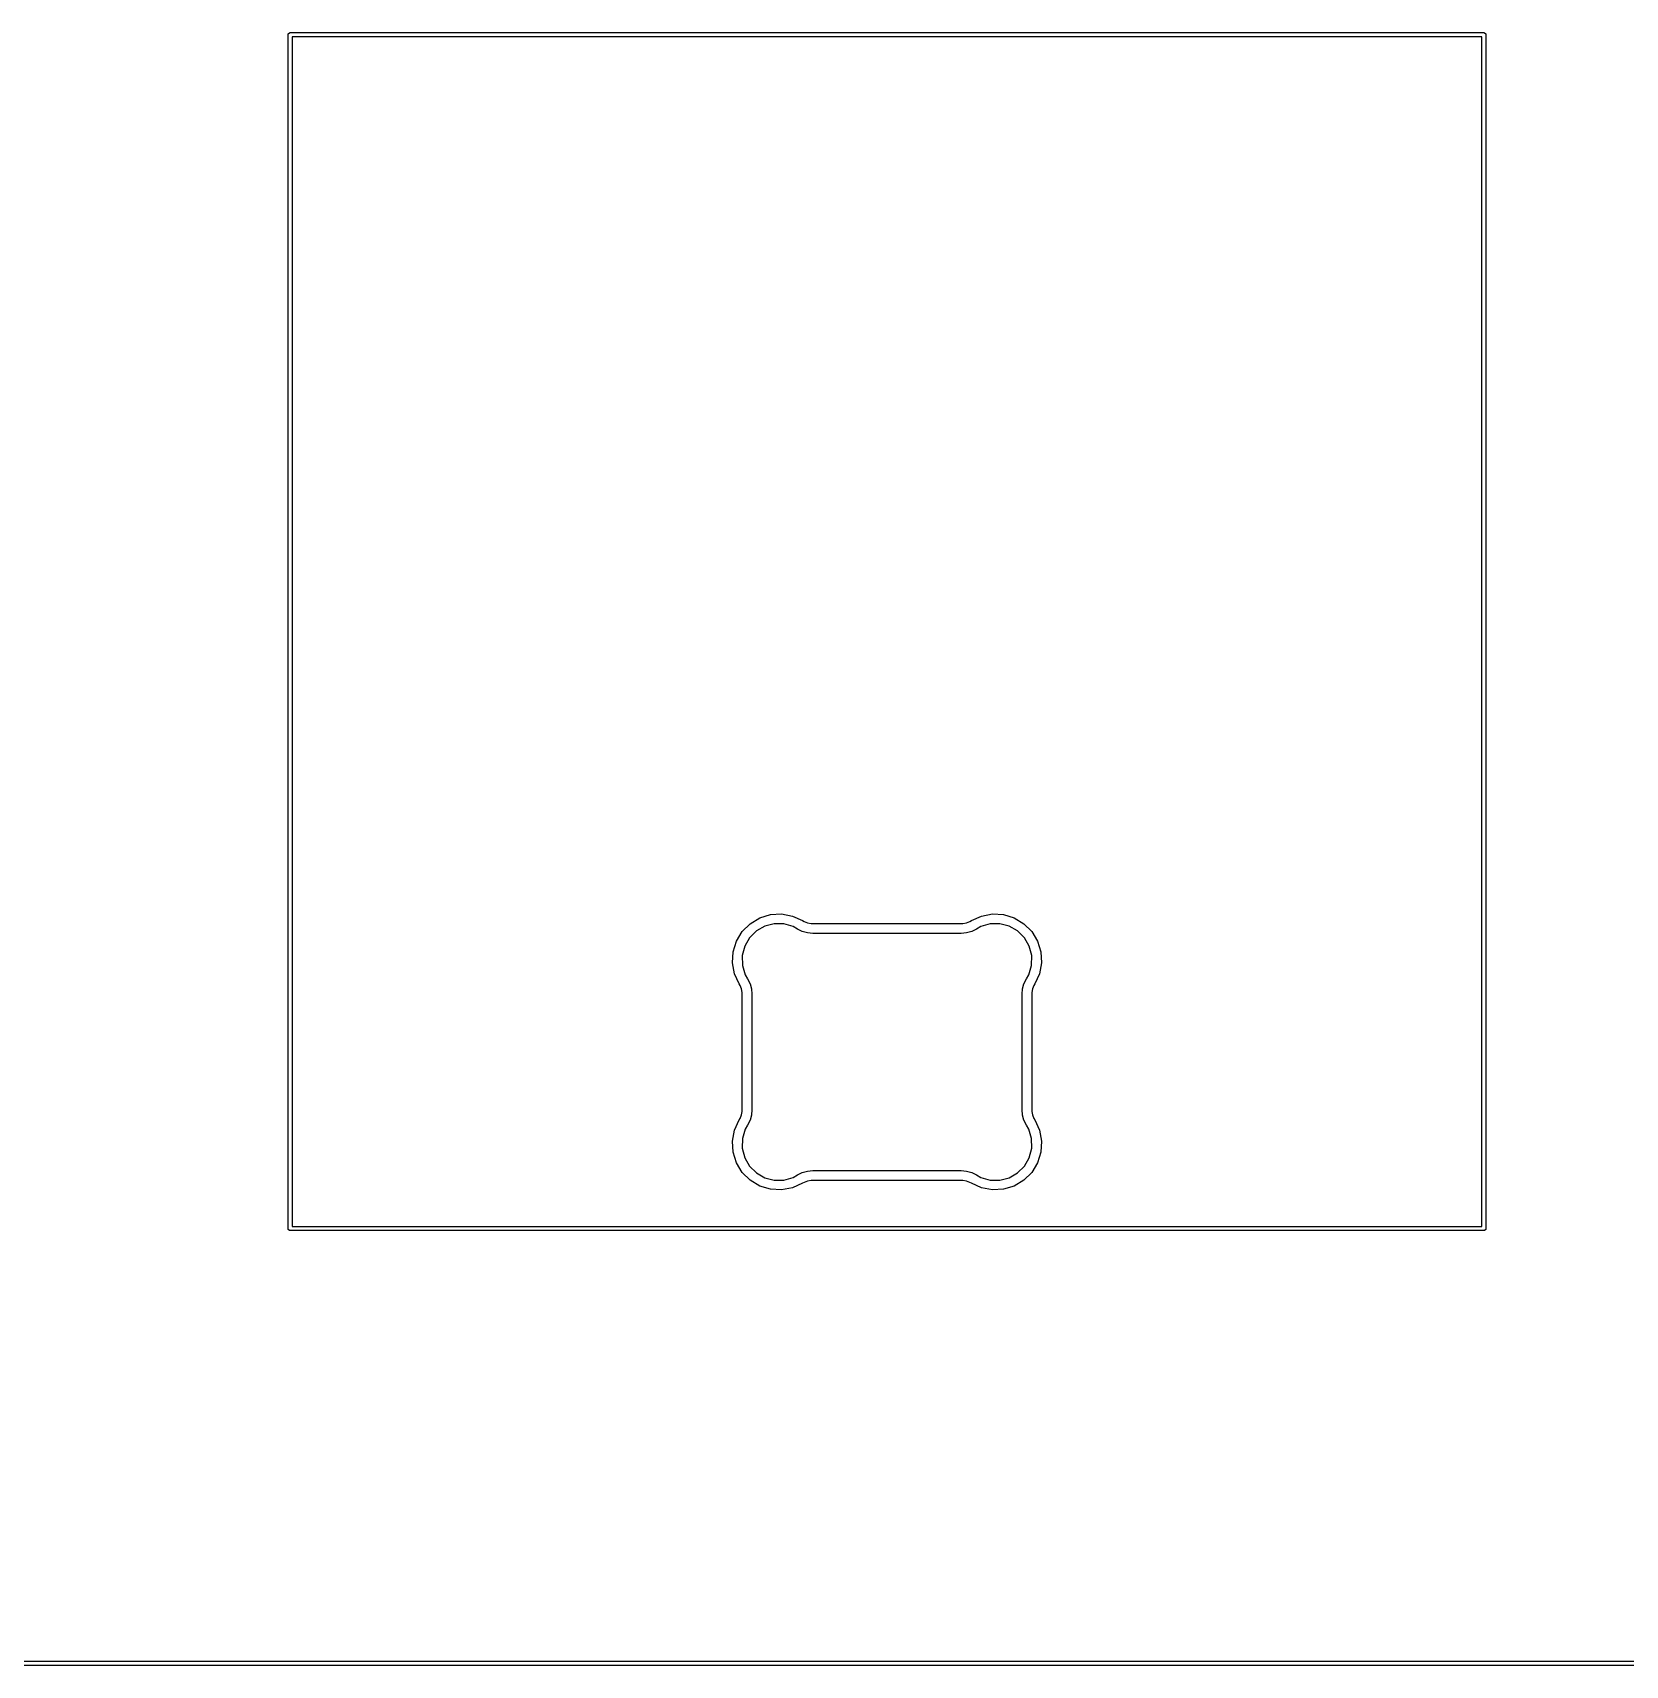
# Model space of a CAD drawing. Header units: millimetres. Extents: x 53 to 494, y -224 to -59.
# Drawn here: x 83.08 to 102.43, y -224.06 to -204.23 of the extents above; entities that cross this region are included whole.
import ezdxf

# ---------------------------------------------------------------- set-up
doc = ezdxf.new("R2010")
doc.units = ezdxf.units.MM
for name, color, linetype, true_color in [('Edge.Cuts', 254, 'CONTINUOUS', 0xd0d2cd), ('F.Courtyard', 6, 'CONTINUOUS', 0xff26e2), ('User.Eco2', 31, 'CONTINUOUS', 0xd8c852)]:
    doc.layers.add(name, color=color, linetype=linetype, true_color=true_color)

msp = doc.modelspace()

# ---------------------------------------------------------------- linework, layer by layer
at = {"layer": 'Edge.Cuts', "linetype": 'CONTINUOUS'}
for p, q in [((86.188703, -204.250433), (86.202233, -204.236903)), ((86.202233, -204.236903), (86.2118, -204.235)), ((86.2118, -204.235), (100.7118, -204.235)), ((100.7118, -204.235), (100.721367, -204.236903)), ((100.721367, -204.236903), (100.734897, -204.250433)), ((86.1868, -204.26), (86.188703, -204.250433)), ((86.1868, -218.76), (86.1868, -204.26)), ((86.2368, -204.285), (86.2368, -218.735)), ((100.6868, -204.285), (86.2368, -204.285)), ((100.6868, -218.735), (100.6868, -204.285)), ((100.734897, -204.250433), (100.7368, -204.26)), ((100.7368, -204.26), (100.7368, -218.76)), ((91.915409, -214.986909), (92.044774, -214.946819)), ((92.044774, -214.946819), (92.179981, -214.938958)), ((92.179981, -214.938958), (92.31312, -214.963787)), ((94.61048, -214.963787), (94.743619, -214.938959)), ((94.743619, -214.938959), (94.878826, -214.94682)), ((94.878826, -214.94682), (95.008191, -214.98691)), ((91.633709, -215.268609), (91.703684, -215.152651)), ((91.703684, -215.152651), (91.799451, -215.056884)), ((91.875336, -215.145095), (91.791895, -215.228536)), ((91.799451, -215.056884), (91.915409, -214.986909)), ((91.977818, -215.086593), (91.875336, -215.145095)), ((92.092094, -215.057167), (91.977818, -215.086593)), ((92.210085, -215.058897), (92.092094, -215.057167)), ((92.323449, -215.09166), (92.210085, -215.058897)), ((92.31312, -214.963787), (92.436403, -215.019852)), ((92.373882, -215.122277), (92.323449, -215.09166)), ((92.373884, -215.122279), (92.373882, -215.122277)), ((92.432826, -215.15124), (92.373884, -215.122279)), ((92.496049, -215.16901), (92.432826, -215.15124)), ((92.436403, -215.019852), (92.436406, -215.019853)), ((92.436406, -215.019853), (92.455158, -215.031327)), ((92.455158, -215.031327), (92.496225, -215.047036)), ((92.496225, -215.047036), (92.539462, -215.055023)), ((92.539462, -215.055023), (92.561446, -215.055)), ((92.561446, -215.055), (92.561447, -215.055)), ((92.561447, -215.055), (93.4618, -215.055)), ((93.4618, -215.055), (94.362153, -215.055)), ((94.362153, -215.055), (94.362154, -215.055)), ((94.362154, -215.055), (94.362155, -215.055)), ((94.362155, -215.055), (94.384139, -215.055024)), ((94.384139, -215.055024), (94.427375, -215.047037)), ((94.427375, -215.047037), (94.468441, -215.031328)), ((94.490774, -215.15124), (94.427551, -215.169011)), ((94.468441, -215.031328), (94.487193, -215.019854)), ((94.487193, -215.019854), (94.487194, -215.019853)), ((94.487194, -215.019853), (94.487195, -215.019853)), ((94.487195, -215.019853), (94.61048, -214.963787)), ((94.549717, -215.122278), (94.490774, -215.15124)), ((94.600151, -215.091661), (94.549717, -215.122277)), ((94.549717, -215.122277), (94.549717, -215.122278)), ((94.713515, -215.058898), (94.600151, -215.091661)), ((94.831506, -215.057168), (94.713515, -215.058898)), ((94.945782, -215.086594), (94.831506, -215.057168)), ((95.048263, -215.145096), (94.945782, -215.086594)), ((95.008191, -214.98691), (95.124148, -215.056885)), ((95.131704, -215.228537), (95.048263, -215.145096)), ((95.124148, -215.056885), (95.219915, -215.152652)), ((95.219915, -215.152652), (95.28989, -215.268609)), ((91.593619, -215.397974), (91.633709, -215.268609)), ((91.733393, -215.331018), (91.703967, -215.445294)), ((91.791895, -215.228536), (91.733393, -215.331018)), ((92.561446, -215.174999), (92.496049, -215.16901)), ((92.561447, -215.175), (92.561446, -215.174999)), ((92.561448, -215.175), (92.561447, -215.175)), ((93.4618, -215.175), (92.561448, -215.175)), ((94.362151, -215.175), (93.4618, -215.175)), ((94.362153, -215.175), (94.362151, -215.175)), ((94.362154, -215.174999), (94.362153, -215.175)), ((94.427551, -215.169011), (94.362154, -215.174999)), ((95.190206, -215.331018), (95.131704, -215.228537)), ((95.219632, -215.445294), (95.190206, -215.331018)), ((95.28989, -215.268609), (95.32998, -215.397974)), ((91.585758, -215.533181), (91.593619, -215.397974)), ((91.610587, -215.66632), (91.585758, -215.533181)), ((91.703967, -215.445294), (91.705697, -215.563285)), ((95.217902, -215.563285), (95.219632, -215.445294)), ((95.337841, -215.533181), (95.313013, -215.66632)), ((95.32998, -215.397974), (95.337841, -215.533181)), ((91.666652, -215.789603), (91.610587, -215.66632)), ((91.705697, -215.563285), (91.73846, -215.676649)), ((91.73846, -215.676649), (91.769077, -215.727082)), ((91.769077, -215.727082), (91.769079, -215.727084)), ((91.769079, -215.727084), (91.79804, -215.786026)), ((95.125553, -215.786017), (95.154519, -215.727089)), ((95.154519, -215.727089), (95.154521, -215.727085)), ((95.154521, -215.727085), (95.154526, -215.727075)), ((95.154526, -215.727075), (95.15453, -215.727069)), ((95.15453, -215.727069), (95.154531, -215.727067)), ((95.154531, -215.727067), (95.185139, -215.676649)), ((95.185139, -215.676649), (95.217902, -215.563285)), ((95.313013, -215.66632), (95.256947, -215.789605)), ((91.666653, -215.789606), (91.666652, -215.789603)), ((91.678127, -215.808358), (91.666653, -215.789606)), ((91.693836, -215.849425), (91.678127, -215.808358)), ((91.701823, -215.892662), (91.693836, -215.849425)), ((91.701799, -216.615), (91.7018, -215.914647)), ((91.7018, -215.914646), (91.701823, -215.892662)), ((91.7018, -215.914647), (91.7018, -215.914646)), ((91.79804, -215.786026), (91.81581, -215.849249)), ((91.81581, -215.849249), (91.821799, -215.914646)), ((91.821799, -215.914646), (91.8218, -215.914647)), ((91.8218, -215.914647), (91.821799, -216.615)), ((95.1018, -215.914647), (95.101803, -215.914631)), ((95.101801, -216.615), (95.1018, -215.914647)), ((95.101803, -215.914631), (95.107778, -215.849252)), ((95.107778, -215.849252), (95.125553, -215.786017)), ((95.229753, -215.849422), (95.221772, -215.89265)), ((95.221772, -215.89265), (95.2218, -215.914629)), ((95.2218, -215.914629), (95.221797, -215.914635)), ((95.221797, -215.914635), (95.2218, -215.914647)), ((95.2218, -215.914647), (95.221801, -216.615)), ((95.245463, -215.808366), (95.229753, -215.849422)), ((95.256938, -215.789621), (95.245463, -215.808366)), ((95.25694, -215.78961), (95.256938, -215.789621)), ((95.256947, -215.789605), (95.25694, -215.78961)), ((91.7018, -217.315353), (91.701799, -216.615)), ((91.821799, -216.615), (91.821799, -217.315351)), ((95.1018, -217.31535), (95.101801, -216.615)), ((95.221801, -216.615), (95.2218, -217.315353)), ((91.7018, -217.315354), (91.7018, -217.315353)), ((91.701823, -217.337338), (91.7018, -217.315354)), ((91.8218, -217.315352), (91.81581, -217.380751)), ((91.821799, -217.315351), (91.8218, -217.315352)), ((95.1018, -217.315351), (95.1018, -217.31535)), ((95.107789, -217.380751), (95.1018, -217.315351)), ((95.2218, -217.315355), (95.221776, -217.337339)), ((95.2218, -217.315353), (95.221799, -217.315354)), ((95.221799, -217.315354), (95.2218, -217.315355)), ((91.610587, -217.56368), (91.666653, -217.440395)), ((91.666653, -217.440394), (91.678127, -217.421642)), ((91.666653, -217.440395), (91.666653, -217.440394)), ((91.678127, -217.421642), (91.693836, -217.380575)), ((91.693836, -217.380575), (91.701823, -217.337338)), ((91.769077, -217.502917), (91.738461, -217.553351)), ((91.769079, -217.502916), (91.769077, -217.502917)), ((91.79804, -217.443974), (91.769079, -217.502916)), ((91.81581, -217.380751), (91.79804, -217.443974)), ((95.12556, -217.443974), (95.107789, -217.380751)), ((95.15452, -217.502913), (95.12556, -217.443974)), ((95.154521, -217.502916), (95.15452, -217.502913)), ((95.18514, -217.553351), (95.154521, -217.502916)), ((95.221776, -217.337339), (95.229763, -217.380575)), ((95.229763, -217.380575), (95.245472, -217.421641)), ((95.245472, -217.421641), (95.256946, -217.440393)), ((95.256946, -217.440393), (95.256947, -217.440394)), ((95.256947, -217.440394), (95.313014, -217.56368)), ((91.585759, -217.696819), (91.610587, -217.56368)), ((91.59362, -217.832026), (91.585759, -217.696819)), ((91.705698, -217.666715), (91.703968, -217.784706)), ((91.738461, -217.553351), (91.705698, -217.666715)), ((95.217904, -217.666716), (95.18514, -217.553351)), ((95.219634, -217.784707), (95.217904, -217.666716)), ((95.313014, -217.56368), (95.337843, -217.696819)), ((95.337843, -217.696819), (95.329983, -217.832026)), ((91.63371, -217.961391), (91.59362, -217.832026)), ((91.703968, -217.784706), (91.733394, -217.898982)), ((91.733394, -217.898982), (91.791896, -218.001463)), ((95.131707, -218.001465), (95.190208, -217.898983)), ((95.190208, -217.898983), (95.219634, -217.784707)), ((95.329983, -217.832026), (95.289892, -217.961392)), ((91.703685, -218.077348), (91.63371, -217.961391)), ((91.799452, -218.173115), (91.703685, -218.077348)), ((91.791896, -218.001463), (91.875337, -218.084904)), ((91.875337, -218.084904), (91.977818, -218.143406)), ((92.323449, -218.138339), (92.373882, -218.107722)), ((92.373882, -218.107722), (92.373884, -218.107721)), ((92.373884, -218.107721), (92.432826, -218.07876)), ((92.432826, -218.07876), (92.496049, -218.06099)), ((92.496049, -218.06099), (92.561446, -218.055)), ((92.561446, -218.055), (92.561447, -218.055)), ((92.561447, -218.055), (93.4618, -218.055)), ((93.4618, -218.055), (94.362153, -218.055)), ((94.362153, -218.055), (94.362154, -218.055)), ((94.362154, -218.055), (94.427552, -218.060991)), ((94.427552, -218.060991), (94.490773, -218.078761)), ((94.490773, -218.078761), (94.549714, -218.10772)), ((94.549714, -218.10772), (94.549716, -218.107721)), ((94.549716, -218.107721), (94.600151, -218.13834)), ((94.945783, -218.143408), (95.048265, -218.084907)), ((95.048265, -218.084907), (95.131707, -218.001465)), ((95.219917, -218.07735), (95.12415, -218.173117)), ((95.289892, -217.961392), (95.219917, -218.07735)), ((91.915409, -218.24309), (91.799452, -218.173115)), ((92.044774, -218.28318), (91.915409, -218.24309)), ((91.977818, -218.143406), (92.092094, -218.172832)), ((92.179981, -218.291041), (92.044774, -218.28318)), ((92.092094, -218.172832), (92.210085, -218.171102)), ((92.31312, -218.266213), (92.179981, -218.291041)), ((92.210085, -218.171102), (92.323449, -218.138339)), ((92.436403, -218.210147), (92.31312, -218.266213)), ((92.436406, -218.210147), (92.436403, -218.210147)), ((92.455158, -218.198673), (92.436406, -218.210147)), ((92.496225, -218.182964), (92.455158, -218.198673)), ((92.539462, -218.174977), (92.496225, -218.182964)), ((92.561446, -218.175), (92.539462, -218.174977)), ((92.561447, -218.175), (92.561446, -218.174999)), ((92.561446, -218.174999), (92.561446, -218.175)), ((93.4618, -218.175), (92.561447, -218.175)), ((94.362152, -218.175), (93.4618, -218.175)), ((94.362153, -218.175), (94.362152, -218.175)), ((94.384137, -218.174977), (94.362153, -218.174999)), ((94.362153, -218.174999), (94.362153, -218.175)), ((94.427375, -218.182965), (94.384137, -218.174977)), ((94.468442, -218.198674), (94.427375, -218.182965)), ((94.487193, -218.210146), (94.468442, -218.198674)), ((94.487194, -218.210147), (94.487193, -218.210146)), ((94.61048, -218.266214), (94.487194, -218.210147)), ((94.600151, -218.13834), (94.713516, -218.171104)), ((94.743619, -218.291043), (94.61048, -218.266214)), ((94.713516, -218.171104), (94.831507, -218.172834)), ((94.878826, -218.283183), (94.743619, -218.291043)), ((94.831507, -218.172834), (94.945783, -218.143408)), ((95.008192, -218.243092), (94.878826, -218.283183)), ((95.12415, -218.173117), (95.008192, -218.243092)), ((86.188703, -218.769567), (86.1868, -218.76)), ((86.202233, -218.783097), (86.188703, -218.769567)), ((86.2118, -218.785), (86.202233, -218.783097)), ((100.7118, -218.785), (86.2118, -218.785)), ((86.2368, -218.735), (100.6868, -218.735)), ((100.721367, -218.783097), (100.7118, -218.785)), ((100.734897, -218.769567), (100.721367, -218.783097)), ((100.7368, -218.76), (100.734897, -218.769567)), ((493.5, -224.065), (53.5, -224.065)), ((53.525, -224.015), (493.475, -224.015))]:
    msp.add_line(p, q, dxfattribs=at)
at = {"layer": 'F.Courtyard', "linetype": 'CONTINUOUS'}
for p, q in [((86.188703, -204.250433), (86.202233, -204.236903)), ((86.202233, -204.236903), (86.2118, -204.235)), ((86.2118, -204.235), (100.7118, -204.235)), ((100.7118, -204.235), (100.721367, -204.236903)), ((100.721367, -204.236903), (100.734897, -204.250433)), ((86.1868, -204.26), (86.188703, -204.250433)), ((86.1868, -218.76), (86.1868, -204.26)), ((86.2368, -204.285), (86.2368, -218.735)), ((100.6868, -204.285), (86.2368, -204.285)), ((100.6868, -218.735), (100.6868, -204.285)), ((100.734897, -204.250433), (100.7368, -204.26)), ((100.7368, -204.26), (100.7368, -218.76)), ((91.915409, -214.986909), (92.044774, -214.946819)), ((92.044774, -214.946819), (92.179981, -214.938958)), ((92.179981, -214.938958), (92.31312, -214.963787)), ((94.61048, -214.963787), (94.743619, -214.938959)), ((94.743619, -214.938959), (94.878826, -214.94682)), ((94.878826, -214.94682), (95.008191, -214.98691)), ((91.633709, -215.268609), (91.703684, -215.152651)), ((91.703684, -215.152651), (91.799451, -215.056884)), ((91.875336, -215.145095), (91.791895, -215.228536)), ((91.799451, -215.056884), (91.915409, -214.986909)), ((91.977818, -215.086593), (91.875336, -215.145095)), ((92.092094, -215.057167), (91.977818, -215.086593)), ((92.210085, -215.058897), (92.092094, -215.057167)), ((92.323449, -215.09166), (92.210085, -215.058897)), ((92.31312, -214.963787), (92.436403, -215.019852)), ((92.373882, -215.122277), (92.323449, -215.09166)), ((92.373884, -215.122279), (92.373882, -215.122277)), ((92.432826, -215.15124), (92.373884, -215.122279)), ((92.496049, -215.16901), (92.432826, -215.15124)), ((92.436403, -215.019852), (92.436406, -215.019853)), ((92.436406, -215.019853), (92.455158, -215.031327)), ((92.455158, -215.031327), (92.496225, -215.047036)), ((92.496225, -215.047036), (92.539462, -215.055023)), ((92.539462, -215.055023), (92.561446, -215.055)), ((92.561446, -215.055), (92.561447, -215.055)), ((92.561447, -215.055), (93.4618, -215.055)), ((93.4618, -215.055), (94.362153, -215.055)), ((94.362153, -215.055), (94.362154, -215.055)), ((94.362154, -215.055), (94.362155, -215.055)), ((94.362155, -215.055), (94.384139, -215.055024)), ((94.384139, -215.055024), (94.427375, -215.047037)), ((94.427375, -215.047037), (94.468441, -215.031328)), ((94.490774, -215.15124), (94.427551, -215.169011)), ((94.468441, -215.031328), (94.487193, -215.019854)), ((94.487193, -215.019854), (94.487194, -215.019853)), ((94.487194, -215.019853), (94.487195, -215.019853)), ((94.487195, -215.019853), (94.61048, -214.963787)), ((94.549717, -215.122278), (94.490774, -215.15124)), ((94.600151, -215.091661), (94.549717, -215.122277)), ((94.549717, -215.122277), (94.549717, -215.122278)), ((94.713515, -215.058898), (94.600151, -215.091661)), ((94.831506, -215.057168), (94.713515, -215.058898)), ((94.945782, -215.086594), (94.831506, -215.057168)), ((95.048263, -215.145096), (94.945782, -215.086594)), ((95.008191, -214.98691), (95.124148, -215.056885)), ((95.131704, -215.228537), (95.048263, -215.145096)), ((95.124148, -215.056885), (95.219915, -215.152652)), ((95.219915, -215.152652), (95.28989, -215.268609)), ((91.593619, -215.397974), (91.633709, -215.268609)), ((91.733393, -215.331018), (91.703967, -215.445294)), ((91.791895, -215.228536), (91.733393, -215.331018)), ((92.561446, -215.174999), (92.496049, -215.16901)), ((92.561447, -215.175), (92.561446, -215.174999)), ((92.561448, -215.175), (92.561447, -215.175)), ((93.4618, -215.175), (92.561448, -215.175)), ((94.362151, -215.175), (93.4618, -215.175)), ((94.362153, -215.175), (94.362151, -215.175)), ((94.362154, -215.174999), (94.362153, -215.175)), ((94.427551, -215.169011), (94.362154, -215.174999)), ((95.190206, -215.331018), (95.131704, -215.228537)), ((95.219632, -215.445294), (95.190206, -215.331018)), ((95.28989, -215.268609), (95.32998, -215.397974)), ((91.585758, -215.533181), (91.593619, -215.397974)), ((91.610587, -215.66632), (91.585758, -215.533181)), ((91.703967, -215.445294), (91.705697, -215.563285)), ((95.217902, -215.563285), (95.219632, -215.445294)), ((95.337841, -215.533181), (95.313013, -215.66632)), ((95.32998, -215.397974), (95.337841, -215.533181)), ((91.666652, -215.789603), (91.610587, -215.66632)), ((91.705697, -215.563285), (91.73846, -215.676649)), ((91.73846, -215.676649), (91.769077, -215.727082)), ((91.769077, -215.727082), (91.769079, -215.727084)), ((91.769079, -215.727084), (91.79804, -215.786026)), ((95.125553, -215.786017), (95.154519, -215.727089)), ((95.154519, -215.727089), (95.154521, -215.727085)), ((95.154521, -215.727085), (95.154526, -215.727075)), ((95.154526, -215.727075), (95.15453, -215.727069)), ((95.15453, -215.727069), (95.154531, -215.727067)), ((95.154531, -215.727067), (95.185139, -215.676649)), ((95.185139, -215.676649), (95.217902, -215.563285)), ((95.313013, -215.66632), (95.256947, -215.789605)), ((91.666653, -215.789606), (91.666652, -215.789603)), ((91.678127, -215.808358), (91.666653, -215.789606)), ((91.693836, -215.849425), (91.678127, -215.808358)), ((91.701823, -215.892662), (91.693836, -215.849425)), ((91.701799, -216.615), (91.7018, -215.914647)), ((91.7018, -215.914646), (91.701823, -215.892662)), ((91.7018, -215.914647), (91.7018, -215.914646)), ((91.79804, -215.786026), (91.81581, -215.849249)), ((91.81581, -215.849249), (91.821799, -215.914646)), ((91.821799, -215.914646), (91.8218, -215.914647)), ((91.8218, -215.914647), (91.821799, -216.615)), ((95.1018, -215.914647), (95.101803, -215.914631)), ((95.101801, -216.615), (95.1018, -215.914647)), ((95.101803, -215.914631), (95.107778, -215.849252)), ((95.107778, -215.849252), (95.125553, -215.786017)), ((95.229753, -215.849422), (95.221772, -215.89265)), ((95.221772, -215.89265), (95.2218, -215.914629)), ((95.2218, -215.914629), (95.221797, -215.914635)), ((95.221797, -215.914635), (95.2218, -215.914647)), ((95.2218, -215.914647), (95.221801, -216.615)), ((95.245463, -215.808366), (95.229753, -215.849422)), ((95.256938, -215.789621), (95.245463, -215.808366)), ((95.25694, -215.78961), (95.256938, -215.789621)), ((95.256947, -215.789605), (95.25694, -215.78961)), ((91.7018, -217.315353), (91.701799, -216.615)), ((91.821799, -216.615), (91.821799, -217.315351)), ((95.1018, -217.31535), (95.101801, -216.615)), ((95.221801, -216.615), (95.2218, -217.315353)), ((91.7018, -217.315354), (91.7018, -217.315353)), ((91.701823, -217.337338), (91.7018, -217.315354)), ((91.8218, -217.315352), (91.81581, -217.380751)), ((91.821799, -217.315351), (91.8218, -217.315352)), ((95.1018, -217.315351), (95.1018, -217.31535)), ((95.107789, -217.380751), (95.1018, -217.315351)), ((95.2218, -217.315355), (95.221776, -217.337339)), ((95.2218, -217.315353), (95.221799, -217.315354)), ((95.221799, -217.315354), (95.2218, -217.315355)), ((91.610587, -217.56368), (91.666653, -217.440395)), ((91.666653, -217.440394), (91.678127, -217.421642)), ((91.666653, -217.440395), (91.666653, -217.440394)), ((91.678127, -217.421642), (91.693836, -217.380575)), ((91.693836, -217.380575), (91.701823, -217.337338)), ((91.769077, -217.502917), (91.738461, -217.553351)), ((91.769079, -217.502916), (91.769077, -217.502917)), ((91.79804, -217.443974), (91.769079, -217.502916)), ((91.81581, -217.380751), (91.79804, -217.443974)), ((95.12556, -217.443974), (95.107789, -217.380751)), ((95.15452, -217.502913), (95.12556, -217.443974)), ((95.154521, -217.502916), (95.15452, -217.502913)), ((95.18514, -217.553351), (95.154521, -217.502916)), ((95.221776, -217.337339), (95.229763, -217.380575)), ((95.229763, -217.380575), (95.245472, -217.421641)), ((95.245472, -217.421641), (95.256946, -217.440393)), ((95.256946, -217.440393), (95.256947, -217.440394)), ((95.256947, -217.440394), (95.313014, -217.56368)), ((91.585759, -217.696819), (91.610587, -217.56368)), ((91.59362, -217.832026), (91.585759, -217.696819)), ((91.705698, -217.666715), (91.703968, -217.784706)), ((91.738461, -217.553351), (91.705698, -217.666715)), ((95.217904, -217.666716), (95.18514, -217.553351)), ((95.219634, -217.784707), (95.217904, -217.666716)), ((95.313014, -217.56368), (95.337843, -217.696819)), ((95.337843, -217.696819), (95.329983, -217.832026)), ((91.63371, -217.961391), (91.59362, -217.832026)), ((91.703968, -217.784706), (91.733394, -217.898982)), ((91.733394, -217.898982), (91.791896, -218.001463)), ((95.131707, -218.001465), (95.190208, -217.898983)), ((95.190208, -217.898983), (95.219634, -217.784707)), ((95.329983, -217.832026), (95.289892, -217.961392)), ((91.703685, -218.077348), (91.63371, -217.961391)), ((91.799452, -218.173115), (91.703685, -218.077348)), ((91.791896, -218.001463), (91.875337, -218.084904)), ((91.875337, -218.084904), (91.977818, -218.143406)), ((92.323449, -218.138339), (92.373882, -218.107722)), ((92.373882, -218.107722), (92.373884, -218.107721)), ((92.373884, -218.107721), (92.432826, -218.07876)), ((92.432826, -218.07876), (92.496049, -218.06099)), ((92.496049, -218.06099), (92.561446, -218.055)), ((92.561446, -218.055), (92.561447, -218.055)), ((92.561447, -218.055), (93.4618, -218.055)), ((93.4618, -218.055), (94.362153, -218.055)), ((94.362153, -218.055), (94.362154, -218.055)), ((94.362154, -218.055), (94.427552, -218.060991)), ((94.427552, -218.060991), (94.490773, -218.078761)), ((94.490773, -218.078761), (94.549714, -218.10772)), ((94.549714, -218.10772), (94.549716, -218.107721)), ((94.549716, -218.107721), (94.600151, -218.13834)), ((94.945783, -218.143408), (95.048265, -218.084907)), ((95.048265, -218.084907), (95.131707, -218.001465)), ((95.219917, -218.07735), (95.12415, -218.173117)), ((95.289892, -217.961392), (95.219917, -218.07735)), ((91.915409, -218.24309), (91.799452, -218.173115)), ((92.044774, -218.28318), (91.915409, -218.24309)), ((91.977818, -218.143406), (92.092094, -218.172832)), ((92.179981, -218.291041), (92.044774, -218.28318)), ((92.092094, -218.172832), (92.210085, -218.171102)), ((92.31312, -218.266213), (92.179981, -218.291041)), ((92.210085, -218.171102), (92.323449, -218.138339)), ((92.436403, -218.210147), (92.31312, -218.266213)), ((92.436406, -218.210147), (92.436403, -218.210147)), ((92.455158, -218.198673), (92.436406, -218.210147)), ((92.496225, -218.182964), (92.455158, -218.198673)), ((92.539462, -218.174977), (92.496225, -218.182964)), ((92.561446, -218.175), (92.539462, -218.174977)), ((92.561447, -218.175), (92.561446, -218.174999)), ((92.561446, -218.174999), (92.561446, -218.175)), ((93.4618, -218.175), (92.561447, -218.175)), ((94.362152, -218.175), (93.4618, -218.175)), ((94.362153, -218.175), (94.362152, -218.175)), ((94.384137, -218.174977), (94.362153, -218.174999)), ((94.362153, -218.174999), (94.362153, -218.175)), ((94.427375, -218.182965), (94.384137, -218.174977)), ((94.468442, -218.198674), (94.427375, -218.182965)), ((94.487193, -218.210146), (94.468442, -218.198674)), ((94.487194, -218.210147), (94.487193, -218.210146)), ((94.61048, -218.266214), (94.487194, -218.210147)), ((94.600151, -218.13834), (94.713516, -218.171104)), ((94.743619, -218.291043), (94.61048, -218.266214)), ((94.713516, -218.171104), (94.831507, -218.172834)), ((94.878826, -218.283183), (94.743619, -218.291043)), ((94.831507, -218.172834), (94.945783, -218.143408)), ((95.008192, -218.243092), (94.878826, -218.283183)), ((95.12415, -218.173117), (95.008192, -218.243092)), ((86.188703, -218.769567), (86.1868, -218.76)), ((86.202233, -218.783097), (86.188703, -218.769567)), ((86.2118, -218.785), (86.202233, -218.783097)), ((100.7118, -218.785), (86.2118, -218.785)), ((86.2368, -218.735), (100.6868, -218.735)), ((100.721367, -218.783097), (100.7118, -218.785)), ((100.734897, -218.769567), (100.721367, -218.783097)), ((100.7368, -218.76), (100.734897, -218.769567)), ((493.5, -224.065), (53.5, -224.065)), ((53.525, -224.015), (493.475, -224.015))]:
    msp.add_line(p, q, dxfattribs=at)
at = {"layer": 'User.Eco2', "linetype": 'CONTINUOUS'}
for p, q in [((86.188703, -204.250433), (86.202233, -204.236903)), ((86.202233, -204.236903), (86.2118, -204.235)), ((86.2118, -204.235), (100.7118, -204.235)), ((100.7118, -204.235), (100.721367, -204.236903)), ((100.721367, -204.236903), (100.734897, -204.250433)), ((86.1868, -204.26), (86.188703, -204.250433)), ((86.1868, -218.76), (86.1868, -204.26)), ((86.2368, -204.285), (86.2368, -218.735)), ((100.6868, -204.285), (86.2368, -204.285)), ((100.6868, -218.735), (100.6868, -204.285)), ((100.734897, -204.250433), (100.7368, -204.26)), ((100.7368, -204.26), (100.7368, -218.76)), ((91.915409, -214.986909), (92.044774, -214.946819)), ((92.044774, -214.946819), (92.179981, -214.938958)), ((92.179981, -214.938958), (92.31312, -214.963787)), ((94.61048, -214.963787), (94.743619, -214.938959)), ((94.743619, -214.938959), (94.878826, -214.94682)), ((94.878826, -214.94682), (95.008191, -214.98691)), ((91.633709, -215.268609), (91.703684, -215.152651)), ((91.703684, -215.152651), (91.799451, -215.056884)), ((91.875336, -215.145095), (91.791895, -215.228536)), ((91.799451, -215.056884), (91.915409, -214.986909)), ((91.977818, -215.086593), (91.875336, -215.145095)), ((92.092094, -215.057167), (91.977818, -215.086593)), ((92.210085, -215.058897), (92.092094, -215.057167)), ((92.323449, -215.09166), (92.210085, -215.058897)), ((92.31312, -214.963787), (92.436403, -215.019852)), ((92.373882, -215.122277), (92.323449, -215.09166)), ((92.373884, -215.122279), (92.373882, -215.122277)), ((92.432826, -215.15124), (92.373884, -215.122279)), ((92.496049, -215.16901), (92.432826, -215.15124)), ((92.436403, -215.019852), (92.436406, -215.019853)), ((92.436406, -215.019853), (92.455158, -215.031327)), ((92.455158, -215.031327), (92.496225, -215.047036)), ((92.496225, -215.047036), (92.539462, -215.055023)), ((92.539462, -215.055023), (92.561446, -215.055)), ((92.561446, -215.055), (92.561447, -215.055)), ((92.561447, -215.055), (93.4618, -215.055)), ((93.4618, -215.055), (94.362153, -215.055)), ((94.362153, -215.055), (94.362154, -215.055)), ((94.362154, -215.055), (94.362155, -215.055)), ((94.362155, -215.055), (94.384139, -215.055024)), ((94.384139, -215.055024), (94.427375, -215.047037)), ((94.427375, -215.047037), (94.468441, -215.031328)), ((94.490774, -215.15124), (94.427551, -215.169011)), ((94.468441, -215.031328), (94.487193, -215.019854)), ((94.487193, -215.019854), (94.487194, -215.019853)), ((94.487194, -215.019853), (94.487195, -215.019853)), ((94.487195, -215.019853), (94.61048, -214.963787)), ((94.549717, -215.122278), (94.490774, -215.15124)), ((94.600151, -215.091661), (94.549717, -215.122277)), ((94.549717, -215.122277), (94.549717, -215.122278)), ((94.713515, -215.058898), (94.600151, -215.091661)), ((94.831506, -215.057168), (94.713515, -215.058898)), ((94.945782, -215.086594), (94.831506, -215.057168)), ((95.048263, -215.145096), (94.945782, -215.086594)), ((95.008191, -214.98691), (95.124148, -215.056885)), ((95.131704, -215.228537), (95.048263, -215.145096)), ((95.124148, -215.056885), (95.219915, -215.152652)), ((95.219915, -215.152652), (95.28989, -215.268609)), ((91.593619, -215.397974), (91.633709, -215.268609)), ((91.733393, -215.331018), (91.703967, -215.445294)), ((91.791895, -215.228536), (91.733393, -215.331018)), ((92.561446, -215.174999), (92.496049, -215.16901)), ((92.561447, -215.175), (92.561446, -215.174999)), ((92.561448, -215.175), (92.561447, -215.175)), ((93.4618, -215.175), (92.561448, -215.175)), ((94.362151, -215.175), (93.4618, -215.175)), ((94.362153, -215.175), (94.362151, -215.175)), ((94.362154, -215.174999), (94.362153, -215.175)), ((94.427551, -215.169011), (94.362154, -215.174999)), ((95.190206, -215.331018), (95.131704, -215.228537)), ((95.219632, -215.445294), (95.190206, -215.331018)), ((95.28989, -215.268609), (95.32998, -215.397974)), ((91.585758, -215.533181), (91.593619, -215.397974)), ((91.610587, -215.66632), (91.585758, -215.533181)), ((91.703967, -215.445294), (91.705697, -215.563285)), ((95.217902, -215.563285), (95.219632, -215.445294)), ((95.337841, -215.533181), (95.313013, -215.66632)), ((95.32998, -215.397974), (95.337841, -215.533181)), ((91.666652, -215.789603), (91.610587, -215.66632)), ((91.705697, -215.563285), (91.73846, -215.676649)), ((91.73846, -215.676649), (91.769077, -215.727082)), ((91.769077, -215.727082), (91.769079, -215.727084)), ((91.769079, -215.727084), (91.79804, -215.786026)), ((95.125553, -215.786017), (95.154519, -215.727089)), ((95.154519, -215.727089), (95.154521, -215.727085)), ((95.154521, -215.727085), (95.154526, -215.727075)), ((95.154526, -215.727075), (95.15453, -215.727069)), ((95.15453, -215.727069), (95.154531, -215.727067)), ((95.154531, -215.727067), (95.185139, -215.676649)), ((95.185139, -215.676649), (95.217902, -215.563285)), ((95.313013, -215.66632), (95.256947, -215.789605)), ((91.666653, -215.789606), (91.666652, -215.789603)), ((91.678127, -215.808358), (91.666653, -215.789606)), ((91.693836, -215.849425), (91.678127, -215.808358)), ((91.701823, -215.892662), (91.693836, -215.849425)), ((91.701799, -216.615), (91.7018, -215.914647)), ((91.7018, -215.914646), (91.701823, -215.892662)), ((91.7018, -215.914647), (91.7018, -215.914646)), ((91.79804, -215.786026), (91.81581, -215.849249)), ((91.81581, -215.849249), (91.821799, -215.914646)), ((91.821799, -215.914646), (91.8218, -215.914647)), ((91.8218, -215.914647), (91.821799, -216.615)), ((95.1018, -215.914647), (95.101803, -215.914631)), ((95.101801, -216.615), (95.1018, -215.914647)), ((95.101803, -215.914631), (95.107778, -215.849252)), ((95.107778, -215.849252), (95.125553, -215.786017)), ((95.229753, -215.849422), (95.221772, -215.89265)), ((95.221772, -215.89265), (95.2218, -215.914629)), ((95.2218, -215.914629), (95.221797, -215.914635)), ((95.221797, -215.914635), (95.2218, -215.914647)), ((95.2218, -215.914647), (95.221801, -216.615)), ((95.245463, -215.808366), (95.229753, -215.849422)), ((95.256938, -215.789621), (95.245463, -215.808366)), ((95.25694, -215.78961), (95.256938, -215.789621)), ((95.256947, -215.789605), (95.25694, -215.78961)), ((91.7018, -217.315353), (91.701799, -216.615)), ((91.821799, -216.615), (91.821799, -217.315351)), ((95.1018, -217.31535), (95.101801, -216.615)), ((95.221801, -216.615), (95.2218, -217.315353)), ((91.7018, -217.315354), (91.7018, -217.315353)), ((91.701823, -217.337338), (91.7018, -217.315354)), ((91.8218, -217.315352), (91.81581, -217.380751)), ((91.821799, -217.315351), (91.8218, -217.315352)), ((95.1018, -217.315351), (95.1018, -217.31535)), ((95.107789, -217.380751), (95.1018, -217.315351)), ((95.2218, -217.315355), (95.221776, -217.337339)), ((95.2218, -217.315353), (95.221799, -217.315354)), ((95.221799, -217.315354), (95.2218, -217.315355)), ((91.610587, -217.56368), (91.666653, -217.440395)), ((91.666653, -217.440394), (91.678127, -217.421642)), ((91.666653, -217.440395), (91.666653, -217.440394)), ((91.678127, -217.421642), (91.693836, -217.380575)), ((91.693836, -217.380575), (91.701823, -217.337338)), ((91.769077, -217.502917), (91.738461, -217.553351)), ((91.769079, -217.502916), (91.769077, -217.502917)), ((91.79804, -217.443974), (91.769079, -217.502916)), ((91.81581, -217.380751), (91.79804, -217.443974)), ((95.12556, -217.443974), (95.107789, -217.380751)), ((95.15452, -217.502913), (95.12556, -217.443974)), ((95.154521, -217.502916), (95.15452, -217.502913)), ((95.18514, -217.553351), (95.154521, -217.502916)), ((95.221776, -217.337339), (95.229763, -217.380575)), ((95.229763, -217.380575), (95.245472, -217.421641)), ((95.245472, -217.421641), (95.256946, -217.440393)), ((95.256946, -217.440393), (95.256947, -217.440394)), ((95.256947, -217.440394), (95.313014, -217.56368)), ((91.585759, -217.696819), (91.610587, -217.56368)), ((91.59362, -217.832026), (91.585759, -217.696819)), ((91.705698, -217.666715), (91.703968, -217.784706)), ((91.738461, -217.553351), (91.705698, -217.666715)), ((95.217904, -217.666716), (95.18514, -217.553351)), ((95.219634, -217.784707), (95.217904, -217.666716)), ((95.313014, -217.56368), (95.337843, -217.696819)), ((95.337843, -217.696819), (95.329983, -217.832026)), ((91.63371, -217.961391), (91.59362, -217.832026)), ((91.703968, -217.784706), (91.733394, -217.898982)), ((91.733394, -217.898982), (91.791896, -218.001463)), ((95.131707, -218.001465), (95.190208, -217.898983)), ((95.190208, -217.898983), (95.219634, -217.784707)), ((95.329983, -217.832026), (95.289892, -217.961392)), ((91.703685, -218.077348), (91.63371, -217.961391)), ((91.799452, -218.173115), (91.703685, -218.077348)), ((91.791896, -218.001463), (91.875337, -218.084904)), ((91.875337, -218.084904), (91.977818, -218.143406)), ((92.323449, -218.138339), (92.373882, -218.107722)), ((92.373882, -218.107722), (92.373884, -218.107721)), ((92.373884, -218.107721), (92.432826, -218.07876)), ((92.432826, -218.07876), (92.496049, -218.06099)), ((92.496049, -218.06099), (92.561446, -218.055)), ((92.561446, -218.055), (92.561447, -218.055)), ((92.561447, -218.055), (93.4618, -218.055)), ((93.4618, -218.055), (94.362153, -218.055)), ((94.362153, -218.055), (94.362154, -218.055)), ((94.362154, -218.055), (94.427552, -218.060991)), ((94.427552, -218.060991), (94.490773, -218.078761)), ((94.490773, -218.078761), (94.549714, -218.10772)), ((94.549714, -218.10772), (94.549716, -218.107721)), ((94.549716, -218.107721), (94.600151, -218.13834)), ((94.945783, -218.143408), (95.048265, -218.084907)), ((95.048265, -218.084907), (95.131707, -218.001465)), ((95.219917, -218.07735), (95.12415, -218.173117)), ((95.289892, -217.961392), (95.219917, -218.07735)), ((91.915409, -218.24309), (91.799452, -218.173115)), ((92.044774, -218.28318), (91.915409, -218.24309)), ((91.977818, -218.143406), (92.092094, -218.172832)), ((92.179981, -218.291041), (92.044774, -218.28318)), ((92.092094, -218.172832), (92.210085, -218.171102)), ((92.31312, -218.266213), (92.179981, -218.291041)), ((92.210085, -218.171102), (92.323449, -218.138339)), ((92.436403, -218.210147), (92.31312, -218.266213)), ((92.436406, -218.210147), (92.436403, -218.210147)), ((92.455158, -218.198673), (92.436406, -218.210147)), ((92.496225, -218.182964), (92.455158, -218.198673)), ((92.539462, -218.174977), (92.496225, -218.182964)), ((92.561446, -218.175), (92.539462, -218.174977)), ((92.561447, -218.175), (92.561446, -218.174999)), ((92.561446, -218.174999), (92.561446, -218.175)), ((93.4618, -218.175), (92.561447, -218.175)), ((94.362152, -218.175), (93.4618, -218.175)), ((94.362153, -218.175), (94.362152, -218.175)), ((94.384137, -218.174977), (94.362153, -218.174999)), ((94.362153, -218.174999), (94.362153, -218.175)), ((94.427375, -218.182965), (94.384137, -218.174977)), ((94.468442, -218.198674), (94.427375, -218.182965)), ((94.487193, -218.210146), (94.468442, -218.198674)), ((94.487194, -218.210147), (94.487193, -218.210146)), ((94.61048, -218.266214), (94.487194, -218.210147)), ((94.600151, -218.13834), (94.713516, -218.171104)), ((94.743619, -218.291043), (94.61048, -218.266214)), ((94.713516, -218.171104), (94.831507, -218.172834)), ((94.878826, -218.283183), (94.743619, -218.291043)), ((94.831507, -218.172834), (94.945783, -218.143408)), ((95.008192, -218.243092), (94.878826, -218.283183)), ((95.12415, -218.173117), (95.008192, -218.243092)), ((86.188703, -218.769567), (86.1868, -218.76)), ((86.202233, -218.783097), (86.188703, -218.769567)), ((86.2118, -218.785), (86.202233, -218.783097)), ((100.7118, -218.785), (86.2118, -218.785)), ((86.2368, -218.735), (100.6868, -218.735)), ((100.721367, -218.783097), (100.7118, -218.785)), ((100.734897, -218.769567), (100.721367, -218.783097)), ((100.7368, -218.76), (100.734897, -218.769567)), ((493.5, -224.065), (53.5, -224.065)), ((53.525, -224.015), (493.475, -224.015))]:
    msp.add_line(p, q, dxfattribs=at)

doc.saveas('drawing.dxf')
